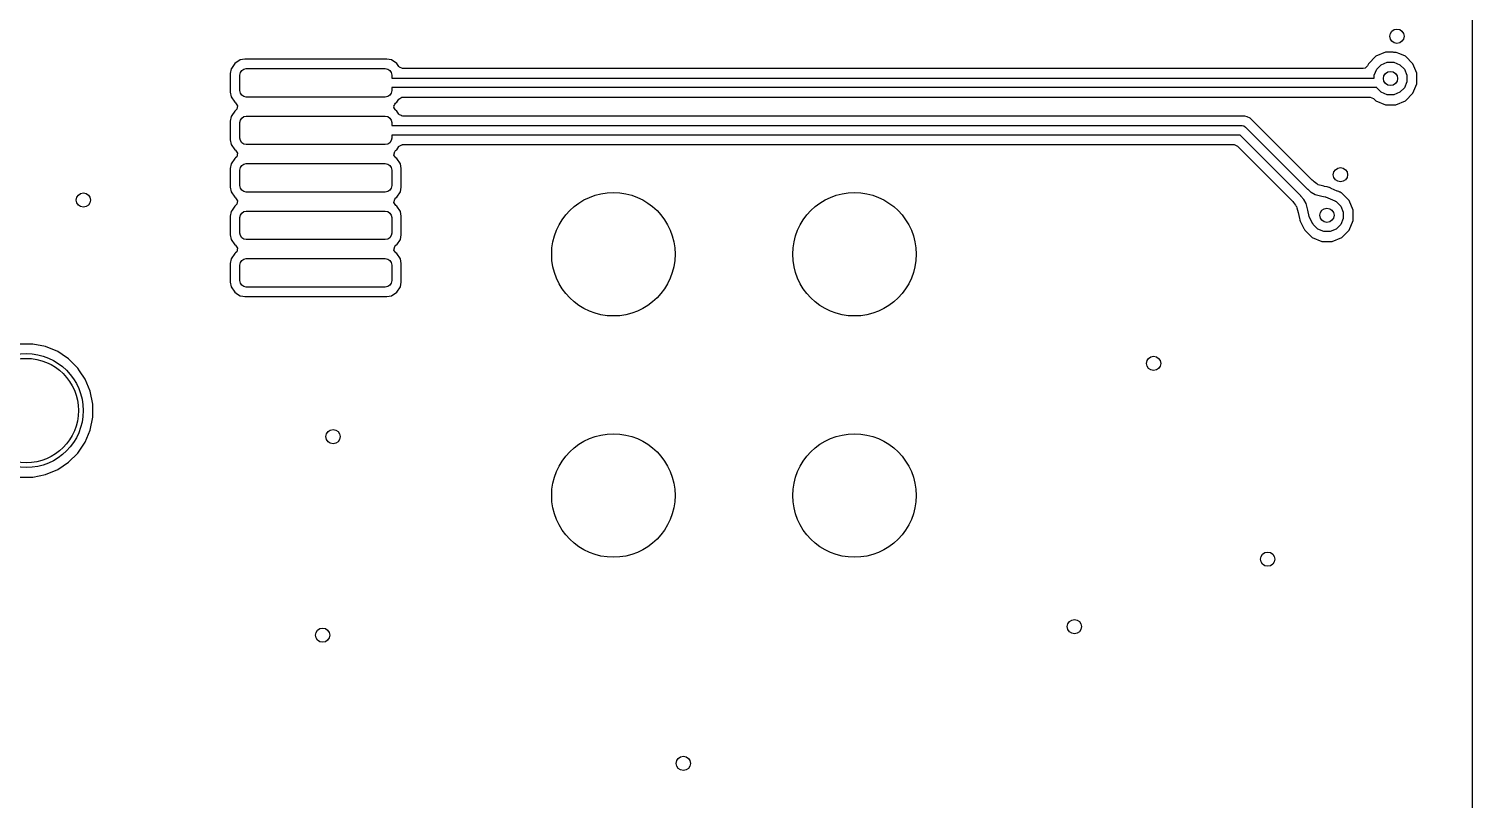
# Model space of a CAD drawing. Extents: x 114.9 to 199.6, y -137.1 to -76.7.
# Drawn here: x 184.38 to 199.58, y -127.72 to -119.61 of the extents above; entities that cross this region are included whole.
import ezdxf

# ---------------------------------------------------------------- set-up
doc = ezdxf.new("R2010")
doc.units = 0
doc.layers.add('BLACK', color=7, linetype='CONTINUOUS')

msp = doc.modelspace()

# ---------------------------------------------------------------- linework, layer by layer
at = {"layer": 'BLACK', "linetype": 'CONTINUOUS'}
for p, q in [((199.5795, -77.402406), (199.5795, -130.397593)), ((186.600364, -119.935287), (186.544568, -119.972568)), ((186.649569, -119.9255), (186.600364, -119.935287)), ((188.146435, -119.9255), (186.649569, -119.9255)), ((188.195632, -119.935285), (188.146435, -119.9255)), ((188.251431, -119.972568), (188.195632, -119.935285)), ((198.56394, -119.896444), (198.486443, -119.973941)), ((198.665198, -119.8545), (198.56394, -119.896444)), ((198.622775, -119.984493), (198.685859, -119.958363)), ((198.6652, -119.8545), (198.665198, -119.8545)), ((198.747931, -119.8545), (198.6652, -119.8545)), ((198.685859, -119.958363), (198.754141, -119.958363)), ((198.753271, -119.856712), (198.747931, -119.8545)), ((198.780141, -119.856712), (198.753271, -119.856712)), ((198.754141, -119.958363), (198.817225, -119.984493)), ((198.816744, -119.871874), (198.780141, -119.856712)), ((198.876058, -119.896443), (198.816744, -119.871874)), ((198.876059, -119.896444), (198.876058, -119.896443)), ((198.876061, -119.896445), (198.876059, -119.896444)), ((198.953555, -119.973939), (198.876061, -119.896445)), ((186.507287, -120.028365), (186.4975, -120.077567)), ((186.4975, -120.077567), (186.4975, -120.077569)), ((186.4975, -120.077569), (186.4975, -120.07757)), ((186.4975, -120.07757), (186.4975, -120.27443)), ((186.509201, -120.0255), (186.507287, -120.028365)), ((186.544568, -119.972568), (186.509201, -120.0255)), ((186.598, -120.094182), (186.60319, -120.06809)), ((186.598, -120.257818), (186.598, -120.094182)), ((186.60319, -120.06809), (186.61797, -120.04597)), ((186.61797, -120.04597), (186.64009, -120.03119)), ((186.64009, -120.03119), (186.666182, -120.026)), ((186.666182, -120.026), (188.129818, -120.026)), ((188.129818, -120.026), (188.15591, -120.03119)), ((188.15591, -120.03119), (188.17803, -120.04597)), ((188.17803, -120.04597), (188.19281, -120.06809)), ((188.19281, -120.06809), (188.198, -120.094182)), ((188.198, -120.094182), (188.198, -120.126)), ((188.272248, -120.003723), (188.251431, -119.972568)), ((188.278342, -120.011148), (188.272248, -120.003723)), ((188.31299, -120.0255), (188.278342, -120.011148)), ((198.432347, -120.0255), (188.31299, -120.0255)), ((198.451099, -120.02177), (198.432347, -120.0255)), ((198.477617, -119.995251), (198.451099, -120.02177)), ((198.486443, -119.973941), (198.477617, -119.995251)), ((198.548363, -120.095859), (198.574493, -120.032775)), ((198.548363, -120.126), (198.548363, -120.095859)), ((198.574493, -120.032775), (198.622775, -119.984493)), ((198.817225, -119.984493), (198.865507, -120.032775)), ((198.865507, -120.032775), (198.891637, -120.095859)), ((198.891637, -120.095859), (198.891637, -120.164141)), ((198.953555, -119.97394), (198.953555, -119.973939)), ((198.953557, -119.973942), (198.953555, -119.97394)), ((198.9955, -120.0752), (198.953557, -119.973942)), ((198.9955, -120.1848), (198.9955, -120.0752)), ((186.60319, -120.28391), (186.598, -120.257818)), ((188.198, -120.257818), (188.19281, -120.28391)), ((188.198, -120.126), (198.548363, -120.126)), ((198.573986, -120.226), (188.198, -120.226)), ((188.198, -120.226), (188.198, -120.257818)), ((198.574493, -120.227225), (198.573986, -120.226)), ((198.622775, -120.275507), (198.574493, -120.227225)), ((198.865507, -120.227225), (198.817225, -120.275507)), ((198.891637, -120.164141), (198.865507, -120.227225)), ((198.953557, -120.286058), (198.9955, -120.1848)), ((186.4975, -120.27443), (186.507287, -120.323635)), ((186.507287, -120.323635), (186.544568, -120.379431)), ((186.544568, -120.379431), (186.553289, -120.385258)), ((186.553289, -120.385258), (186.574125, -120.416441)), ((186.61797, -120.30603), (186.60319, -120.28391)), ((186.64009, -120.32081), (186.61797, -120.30603)), ((186.666182, -120.326), (186.64009, -120.32081)), ((188.129818, -120.326), (186.666182, -120.326)), ((188.15591, -120.32081), (188.129818, -120.326)), ((188.17803, -120.30603), (188.15591, -120.32081)), ((188.19281, -120.28391), (188.17803, -120.30603)), ((188.221087, -120.422114), (188.226757, -120.411008)), ((188.226757, -120.411008), (188.22919, -120.398778)), ((188.22919, -120.398778), (188.23698, -120.390987)), ((188.23698, -120.390987), (188.238142, -120.388713)), ((188.238142, -120.388713), (188.239788, -120.388179)), ((188.239788, -120.388179), (188.242709, -120.385258)), ((188.242709, -120.385258), (188.251431, -120.379431)), ((188.251431, -120.379431), (188.272248, -120.348277)), ((188.272248, -120.348277), (188.303431, -120.327441)), ((188.303431, -120.327441), (188.31299, -120.3265)), ((188.31299, -120.3265), (198.506589, -120.3265)), ((198.506589, -120.3265), (198.541237, -120.340852)), ((198.541237, -120.340852), (198.563942, -120.363557)), ((198.563942, -120.363557), (198.6652, -120.4055)), ((198.685859, -120.301637), (198.622775, -120.275507)), ((198.6652, -120.4055), (198.665202, -120.4055)), ((198.665202, -120.4055), (198.774798, -120.4055)), ((198.754141, -120.301637), (198.685859, -120.301637)), ((198.817225, -120.275507), (198.754141, -120.301637)), ((198.774798, -120.4055), (198.7748, -120.4055)), ((198.7748, -120.4055), (198.876058, -120.363557)), ((198.876058, -120.363557), (198.87606, -120.363555)), ((198.87606, -120.363555), (198.876061, -120.363555)), ((198.876061, -120.363555), (198.953555, -120.286061)), ((198.953555, -120.28606), (198.953557, -120.286058)), ((198.953555, -120.286061), (198.953555, -120.28606)), ((186.507287, -120.528365), (186.4975, -120.577567)), ((186.513203, -120.519511), (186.507287, -120.528365)), ((186.544568, -120.472568), (186.513203, -120.519511)), ((186.553289, -120.466742), (186.544568, -120.472568)), ((186.566808, -120.453223), (186.553289, -120.466742)), ((186.574125, -120.416441), (186.566808, -120.453223)), ((186.60319, -120.56809), (186.61797, -120.54597)), ((186.61797, -120.54597), (186.64009, -120.53119)), ((186.64009, -120.53119), (186.666182, -120.526)), ((186.666182, -120.526), (188.129818, -120.526)), ((188.129818, -120.526), (188.15591, -120.53119)), ((188.15591, -120.53119), (188.17803, -120.54597)), ((188.17803, -120.54597), (188.19281, -120.56809)), ((188.223232, -120.428735), (188.221087, -120.422114)), ((188.221875, -120.435561), (188.223232, -120.428735)), ((188.228802, -120.445928), (188.221875, -120.435561)), ((188.232646, -120.457791), (188.228802, -120.445928)), ((188.237057, -120.462964), (188.232646, -120.457791)), ((188.251431, -120.472569), (188.237057, -120.462964)), ((188.27384, -120.506106), (188.251431, -120.472569)), ((188.275703, -120.508291), (188.27384, -120.506106)), ((188.278342, -120.511148), (188.275703, -120.508291)), ((188.300663, -120.520394), (188.278342, -120.511148)), ((188.309104, -120.525346), (188.300663, -120.520394)), ((188.311075, -120.524707), (188.309104, -120.525346)), ((188.31299, -120.5255), (188.311075, -120.524707)), ((197.185936, -120.5255), (188.31299, -120.5255)), ((197.208848, -120.53499), (197.185936, -120.5255)), ((197.241252, -120.548412), (197.208848, -120.53499)), ((197.241254, -120.548413), (197.241252, -120.548412)), ((197.89375, -121.20091), (197.241254, -120.548413)), ((186.4975, -120.577567), (186.4975, -120.577568)), ((186.4975, -120.577568), (186.4975, -120.57757)), ((186.4975, -120.57757), (186.4975, -120.77443)), ((186.598, -120.594182), (186.60319, -120.56809)), ((186.598, -120.757818), (186.598, -120.594182)), ((188.19281, -120.56809), (188.198, -120.594182)), ((188.198, -120.594182), (188.198, -120.626)), ((188.198, -120.626), (197.156, -120.626)), ((197.156, -120.626), (197.175134, -120.629806)), ((197.175134, -120.629806), (197.191355, -120.640645)), ((197.191355, -120.640645), (197.846599, -121.295889)), ((186.4975, -120.77443), (186.507287, -120.823635)), ((186.507287, -120.823635), (186.544568, -120.879431)), ((186.60319, -120.78391), (186.598, -120.757818)), ((186.61797, -120.80603), (186.60319, -120.78391)), ((186.64009, -120.82081), (186.61797, -120.80603)), ((186.666182, -120.826), (186.64009, -120.82081)), ((188.129818, -120.826), (186.666182, -120.826)), ((188.15591, -120.82081), (188.129818, -120.826)), ((188.17803, -120.80603), (188.15591, -120.82081)), ((188.19281, -120.78391), (188.17803, -120.80603)), ((188.198, -120.757818), (188.19281, -120.78391)), ((197.13529, -120.726), (188.198, -120.726)), ((188.198, -120.726), (188.198, -120.757818)), ((188.251431, -120.879431), (188.27384, -120.845893)), ((188.27384, -120.845893), (188.275703, -120.843709)), ((188.275703, -120.843709), (188.290042, -120.836387)), ((188.290042, -120.836387), (188.303431, -120.827441)), ((188.303431, -120.827441), (188.308549, -120.826937)), ((188.308549, -120.826937), (188.309104, -120.826654)), ((188.309104, -120.826654), (188.309645, -120.826829)), ((188.309645, -120.826829), (188.31299, -120.8265)), ((188.31299, -120.8265), (197.073364, -120.8265)), ((197.073364, -120.8265), (197.108012, -120.840852)), ((197.108012, -120.840852), (197.681632, -121.414472)), ((197.775992, -121.366702), (197.13529, -120.726)), ((186.544568, -120.972568), (186.507288, -121.028364)), ((186.544568, -120.879431), (186.553289, -120.885258)), ((186.553289, -120.966742), (186.544568, -120.972568)), ((186.553289, -120.885258), (186.574125, -120.916441)), ((186.566808, -120.953223), (186.553289, -120.966742)), ((186.574125, -120.916441), (186.566808, -120.953223)), ((188.221875, -120.935561), (188.22919, -120.898778)), ((188.24271, -120.966741), (188.221875, -120.935561)), ((188.22919, -120.898778), (188.232646, -120.894209)), ((188.232646, -120.894209), (188.237057, -120.889035)), ((188.237057, -120.889035), (188.251431, -120.879431)), ((188.251431, -120.972569), (188.24271, -120.966741)), ((188.288713, -121.028365), (188.251431, -120.972569)), ((186.507287, -121.028365), (186.4975, -121.077567)), ((186.4975, -121.077567), (186.4975, -121.077568)), ((186.4975, -121.077568), (186.4975, -121.07757)), ((186.4975, -121.07757), (186.4975, -121.27443)), ((186.507288, -121.028364), (186.507287, -121.028365)), ((186.598, -121.094182), (186.60319, -121.06809)), ((186.598, -121.257818), (186.598, -121.094182)), ((186.60319, -121.06809), (186.61797, -121.04597)), ((186.61797, -121.04597), (186.64009, -121.03119)), ((186.64009, -121.03119), (186.666182, -121.026)), ((186.666182, -121.026), (188.129818, -121.026)), ((188.129818, -121.026), (188.15591, -121.03119)), ((188.15591, -121.03119), (188.17803, -121.04597)), ((188.17803, -121.04597), (188.19281, -121.06809)), ((188.19281, -121.06809), (188.198, -121.094182)), ((188.198, -121.094182), (188.198, -121.257818)), ((188.298499, -121.077568), (188.288713, -121.028365)), ((188.2985, -121.274433), (188.298499, -121.077568)), ((186.4975, -121.27443), (186.507287, -121.323635)), ((186.507287, -121.323635), (186.544568, -121.379431)), ((186.60319, -121.28391), (186.598, -121.257818)), ((186.61797, -121.30603), (186.60319, -121.28391)), ((186.64009, -121.32081), (186.61797, -121.30603)), ((186.666182, -121.326), (186.64009, -121.32081)), ((188.129818, -121.326), (186.666182, -121.326)), ((188.15591, -121.32081), (188.129818, -121.326)), ((188.17803, -121.30603), (188.15591, -121.32081)), ((188.19281, -121.28391), (188.17803, -121.30603)), ((188.198, -121.257818), (188.19281, -121.28391)), ((188.251431, -121.379431), (188.288713, -121.323635)), ((188.288713, -121.323635), (188.2985, -121.274433)), ((197.846599, -121.295889), (197.84847, -121.296581)), ((197.84847, -121.296581), (197.877359, -121.321327)), ((197.877359, -121.321327), (197.885018, -121.327888)), ((197.885018, -121.327888), (197.924515, -121.350169)), ((197.903571, -121.208507), (197.89375, -121.20091)), ((197.917103, -121.216458), (197.903571, -121.208507)), ((197.917106, -121.21646), (197.917103, -121.216458)), ((197.942191, -121.237947), (197.917106, -121.21646)), ((197.949989, -121.243409), (197.942191, -121.237947)), ((197.958158, -121.248018), (197.949989, -121.243409)), ((197.970357, -121.25288), (197.958158, -121.248018)), ((198.019133, -121.265068), (197.970357, -121.25288)), ((198.019399, -121.265127), (198.019133, -121.265068)), ((198.019412, -121.265137), (198.019399, -121.265127)), ((198.020456, -121.265391), (198.019412, -121.265137)), ((198.053293, -121.271908), (198.020456, -121.265391)), ((198.07307, -121.277896), (198.053293, -121.271908)), ((198.074476, -121.278477), (198.07307, -121.277896)), ((198.075554, -121.278738), (198.074476, -121.278477)), ((198.07601, -121.278927), (198.075554, -121.278738)), ((198.076018, -121.278929), (198.07601, -121.278927)), ((198.092051, -121.28557), (198.076018, -121.278929)), ((198.095079, -121.288598), (198.092051, -121.28557)), ((198.158163, -121.314728), (198.095079, -121.288598)), ((198.162443, -121.314728), (198.158163, -121.314728)), ((198.174466, -121.319708), (198.162443, -121.314728)), ((198.174483, -121.319716), (198.174466, -121.319708)), ((198.174491, -121.319719), (198.174483, -121.319716)), ((198.18031, -121.322338), (198.174491, -121.319719)), ((198.181579, -121.322956), (198.18031, -121.322338)), ((198.181586, -121.32296), (198.181579, -121.322956)), ((198.181601, -121.322967), (198.181586, -121.32296)), ((198.187232, -121.325923), (198.181601, -121.322967)), ((198.188158, -121.326446), (198.187232, -121.325923)), ((198.190126, -121.327828), (198.188158, -121.326446)), ((198.190228, -121.327681), (198.190126, -121.327828)), ((198.201199, -121.33443), (198.190228, -121.327681)), ((186.544568, -121.472568), (186.516082, -121.515202)), ((186.544568, -121.379431), (186.553289, -121.385258)), ((186.553289, -121.466742), (186.544568, -121.472568)), ((186.553289, -121.385258), (186.574125, -121.416441)), ((186.566808, -121.453223), (186.553289, -121.466742)), ((186.574125, -121.416441), (186.566808, -121.453223)), ((188.221875, -121.435561), (188.22919, -121.398778)), ((188.24271, -121.466741), (188.221875, -121.435561)), ((188.22919, -121.398778), (188.242709, -121.385258)), ((188.242709, -121.385258), (188.251431, -121.379431)), ((188.251431, -121.472569), (188.24271, -121.466741)), ((188.288713, -121.528365), (188.251431, -121.472569)), ((197.681632, -121.414472), (197.689719, -121.425146)), ((197.689719, -121.425146), (197.696391, -121.43704)), ((197.696391, -121.43704), (197.696393, -121.437042)), ((197.696393, -121.437042), (197.718079, -121.4624)), ((197.718079, -121.4624), (197.723591, -121.470303)), ((197.723591, -121.470303), (197.728285, -121.478684)), ((197.728285, -121.478684), (197.733093, -121.490831)), ((197.776568, -121.36847), (197.775992, -121.366702)), ((197.808184, -121.405438), (197.776568, -121.36847)), ((197.830488, -121.445268), (197.808184, -121.405438)), ((197.83049, -121.445272), (197.830488, -121.445268)), ((197.848341, -121.517237), (197.83049, -121.445272)), ((197.924515, -121.350169), (197.997237, -121.368341)), ((197.997237, -121.368341), (198.032757, -121.37539)), ((198.032757, -121.37539), (198.035115, -121.376365)), ((198.035115, -121.376365), (198.035181, -121.376207)), ((198.035181, -121.376207), (198.036246, -121.376648)), ((198.036246, -121.376648), (198.134118, -121.417188)), ((198.134118, -121.417188), (198.135387, -121.417806)), ((198.135387, -121.417806), (198.136303, -121.418323)), ((198.136303, -121.418323), (198.138209, -121.420758)), ((198.138209, -121.420758), (198.147225, -121.424493)), ((198.147225, -121.424493), (198.195507, -121.472775)), ((198.195507, -121.472775), (198.221637, -121.535859)), ((198.206055, -121.336441), (198.201199, -121.33443)), ((198.206058, -121.336443), (198.206055, -121.336441)), ((198.283555, -121.413939), (198.206058, -121.336443)), ((198.283555, -121.41394), (198.283555, -121.413939)), ((198.283557, -121.413942), (198.283555, -121.41394)), ((198.3255, -121.5152), (198.283557, -121.413942)), ((186.507287, -121.528365), (186.4975, -121.577567)), ((186.4975, -121.577567), (186.4975, -121.577568)), ((186.4975, -121.577568), (186.4975, -121.57757)), ((186.4975, -121.57757), (186.4975, -121.77443)), ((186.516082, -121.515202), (186.507287, -121.528365)), ((186.598, -121.594182), (186.60319, -121.56809)), ((186.598, -121.757818), (186.598, -121.594182)), ((186.60319, -121.56809), (186.61797, -121.54597)), ((186.61797, -121.54597), (186.64009, -121.53119)), ((186.64009, -121.53119), (186.666182, -121.526)), ((186.666182, -121.526), (188.129818, -121.526)), ((188.129818, -121.526), (188.15591, -121.53119)), ((188.15591, -121.53119), (188.17803, -121.54597)), ((188.17803, -121.54597), (188.19281, -121.56809)), ((188.19281, -121.56809), (188.198, -121.594182)), ((188.198, -121.594182), (188.198, -121.757818)), ((188.298499, -121.577568), (188.288713, -121.528365)), ((188.2985, -121.774433), (188.298499, -121.577568)), ((197.733093, -121.490831), (197.745423, -121.540539)), ((197.745423, -121.540539), (197.745739, -121.541898)), ((197.745739, -121.541898), (197.759458, -121.60482)), ((197.759458, -121.60482), (197.763028, -121.617394)), ((197.763028, -121.617394), (197.763988, -121.620121)), ((197.763988, -121.620121), (197.769101, -121.632189)), ((197.769101, -121.632189), (197.804194, -121.702511)), ((197.862538, -121.582351), (197.848341, -121.517237)), ((197.863497, -121.585074), (197.862538, -121.582351)), ((197.897136, -121.652483), (197.863497, -121.585074)), ((198.221637, -121.604141), (198.195507, -121.667225)), ((198.221637, -121.535859), (198.221637, -121.604141)), ((198.283557, -121.726058), (198.3255, -121.6248)), ((198.3255, -121.6248), (198.3255, -121.5152)), ((186.4975, -121.77443), (186.507287, -121.823635)), ((186.60319, -121.78391), (186.598, -121.757818)), ((186.61797, -121.80603), (186.60319, -121.78391)), ((188.19281, -121.78391), (188.17803, -121.80603)), ((188.198, -121.757818), (188.19281, -121.78391)), ((188.288713, -121.823635), (188.2985, -121.774433)), ((197.804194, -121.702511), (197.807211, -121.708125)), ((197.807211, -121.708125), (197.807922, -121.709358)), ((197.807922, -121.709358), (197.808005, -121.70947)), ((197.808005, -121.70947), (197.808885, -121.711027)), ((197.808885, -121.711027), (197.809307, -121.711758)), ((197.809307, -121.711758), (197.8093, -121.711761)), ((197.8093, -121.711761), (197.813866, -121.719837)), ((197.813866, -121.719837), (197.816443, -121.726059)), ((197.816443, -121.726059), (197.893939, -121.803555)), ((197.898597, -121.65541), (197.897136, -121.652483)), ((197.899302, -121.656632), (197.898597, -121.65541)), ((197.900417, -121.657386), (197.899302, -121.656632)), ((197.904493, -121.667225), (197.900417, -121.657386)), ((197.952775, -121.715507), (197.904493, -121.667225)), ((198.015859, -121.741637), (197.952775, -121.715507)), ((198.084141, -121.741637), (198.015859, -121.741637)), ((198.147225, -121.715507), (198.084141, -121.741637)), ((198.195507, -121.667225), (198.147225, -121.715507)), ((198.206061, -121.803555), (198.283555, -121.726061)), ((198.283555, -121.72606), (198.283557, -121.726058)), ((198.283555, -121.726061), (198.283555, -121.72606)), ((186.507287, -121.823635), (186.544568, -121.879431)), ((186.544568, -121.879431), (186.553289, -121.885258)), ((186.553289, -121.885258), (186.574125, -121.916441)), ((186.574125, -121.916441), (186.566808, -121.953223)), ((186.64009, -121.82081), (186.61797, -121.80603)), ((186.666182, -121.826), (186.64009, -121.82081)), ((188.129818, -121.826), (186.666182, -121.826)), ((188.15591, -121.82081), (188.129818, -121.826)), ((188.17803, -121.80603), (188.15591, -121.82081)), ((188.221875, -121.935561), (188.22919, -121.898778)), ((188.24271, -121.966741), (188.221875, -121.935561)), ((188.22919, -121.898778), (188.242709, -121.885258)), ((188.242709, -121.885258), (188.251431, -121.879431)), ((188.251431, -121.879431), (188.288713, -121.823635)), ((197.893939, -121.803555), (197.89394, -121.803555)), ((197.89394, -121.803555), (197.893942, -121.803557)), ((197.893942, -121.803557), (197.9952, -121.8455)), ((197.9952, -121.8455), (197.995202, -121.8455)), ((197.995202, -121.8455), (198.104798, -121.8455)), ((198.104798, -121.8455), (198.1048, -121.8455)), ((198.1048, -121.8455), (198.206058, -121.803557)), ((198.206058, -121.803557), (198.20606, -121.803555)), ((198.20606, -121.803555), (198.206061, -121.803555)), ((186.507287, -122.028365), (186.4975, -122.077567)), ((186.4975, -122.077567), (186.4975, -122.077568)), ((186.4975, -122.077568), (186.4975, -122.07757)), ((186.4975, -122.07757), (186.4975, -122.27443)), ((186.507288, -122.028364), (186.507287, -122.028365)), ((186.544568, -121.972568), (186.507288, -122.028364)), ((186.553289, -121.966742), (186.544568, -121.972568)), ((186.566808, -121.953223), (186.553289, -121.966742)), ((186.598, -122.094182), (186.60319, -122.06809)), ((186.60319, -122.06809), (186.61797, -122.04597)), ((186.61797, -122.04597), (186.64009, -122.03119)), ((186.64009, -122.03119), (186.666182, -122.026)), ((186.666182, -122.026), (188.129818, -122.026)), ((188.129818, -122.026), (188.15591, -122.03119)), ((188.15591, -122.03119), (188.17803, -122.04597)), ((188.17803, -122.04597), (188.19281, -122.06809)), ((188.19281, -122.06809), (188.198, -122.094182)), ((188.251431, -121.972569), (188.24271, -121.966741)), ((188.288713, -122.028365), (188.251431, -121.972569)), ((188.298499, -122.077568), (188.288713, -122.028365)), ((188.2985, -122.274433), (188.298499, -122.077568)), ((186.598, -122.257818), (186.598, -122.094182)), ((188.198, -122.094182), (188.198, -122.257818)), ((186.4975, -122.27443), (186.507287, -122.323635)), ((186.507287, -122.323635), (186.544568, -122.379431)), ((186.544568, -122.379431), (186.574125, -122.39918)), ((186.60319, -122.28391), (186.598, -122.257818)), ((186.61797, -122.30603), (186.60319, -122.28391)), ((186.64009, -122.32081), (186.61797, -122.30603)), ((186.666182, -122.326), (186.64009, -122.32081)), ((188.129818, -122.326), (186.666182, -122.326)), ((188.15591, -122.32081), (188.129818, -122.326)), ((188.17803, -122.30603), (188.15591, -122.32081)), ((188.19281, -122.28391), (188.17803, -122.30603)), ((188.198, -122.257818), (188.19281, -122.28391)), ((188.195635, -122.416713), (188.251431, -122.379431)), ((188.251431, -122.379431), (188.288713, -122.323635)), ((188.288713, -122.323635), (188.2985, -122.274433)), ((186.574125, -122.39918), (186.600365, -122.416713)), ((186.600365, -122.416713), (186.600367, -122.416714)), ((186.600367, -122.416714), (186.629832, -122.422574)), ((186.629832, -122.422574), (186.649567, -122.4265)), ((186.649567, -122.4265), (188.146432, -122.426499)), ((188.146432, -122.426499), (188.195635, -122.416713)), ((184.416993, -122.9255), (184.279007, -122.9255)), ((184.416998, -122.9255), (184.416993, -122.9255)), ((184.552318, -122.952417), (184.416998, -122.9255)), ((184.552329, -122.95242), (184.552318, -122.952417)), ((184.679807, -123.005223), (184.552329, -122.95242)), ((184.679808, -123.005223), (184.679807, -123.005223)), ((184.679811, -123.005225), (184.679808, -123.005223)), ((184.726074, -123.036137), (184.679811, -123.005225)), ((184.794539, -123.081883), (184.726074, -123.036137)), ((184.892116, -123.17946), (184.794539, -123.081883)), ((184.909857, -123.206012), (184.892116, -123.17946)), ((184.968775, -123.294189), (184.909857, -123.206012)), ((185.02158, -123.421672), (184.968775, -123.294189)), ((185.0485, -123.557007), (185.02158, -123.421672)), ((185.0485, -123.694993), (185.0485, -123.557007)), ((185.02158, -123.830328), (185.0485, -123.694993)), ((184.968775, -123.957811), (185.02158, -123.830328)), ((184.892114, -124.072542), (184.968775, -123.957811)), ((184.679811, -124.246775), (184.794542, -124.170114)), ((184.794542, -124.170114), (184.892114, -124.072542)), ((184.279007, -124.3265), (184.416993, -124.3265)), ((184.416993, -124.3265), (184.552328, -124.29958)), ((184.552328, -124.29958), (184.679811, -124.246775))]:
    msp.add_line(p, q, dxfattribs=at)
at = {"layer": 'BLACK'}
for centre, radius in [((198.787412, -119.685075), 0.075), ((198.72, -120.13), 0.075), ((198.192304, -121.143091), 0.075), ((184.95, -121.41), 0.075), ((190.533, -121.98), 0.65), ((193.073, -121.98), 0.65), ((198.05, -121.57), 0.075), ((184.348, -123.626), 0.6), ((196.223667, -123.128815), 0.075), ((187.58, -123.9), 0.075), ((190.533, -124.52), 0.65), ((193.073, -124.52), 0.65), ((197.425679, -125.189407), 0.075), ((195.39, -125.9), 0.075), ((187.47, -125.99), 0.075), ((191.27, -127.34), 0.075)]:
    msp.add_circle(centre, radius, dxfattribs=at)
at = {"layer": 'WHITE'}
for centre, radius in [((198.787412, -119.685075), 0.075), ((198.72, -120.13), 0.075), ((198.192304, -121.143091), 0.075), ((184.95, -121.41), 0.075), ((190.533, -121.98), 0.65), ((193.073, -121.98), 0.65), ((198.05, -121.57), 0.075), ((184.348, -123.626), 0.549999), ((196.223667, -123.128815), 0.075), ((187.58, -123.9), 0.075), ((190.533, -124.52), 0.65), ((193.073, -124.52), 0.65), ((197.425679, -125.189407), 0.075), ((195.39, -125.9), 0.075), ((187.47, -125.99), 0.075), ((191.27, -127.34), 0.075)]:
    msp.add_circle(centre, radius, dxfattribs=at)

doc.saveas('drawing.dxf')
